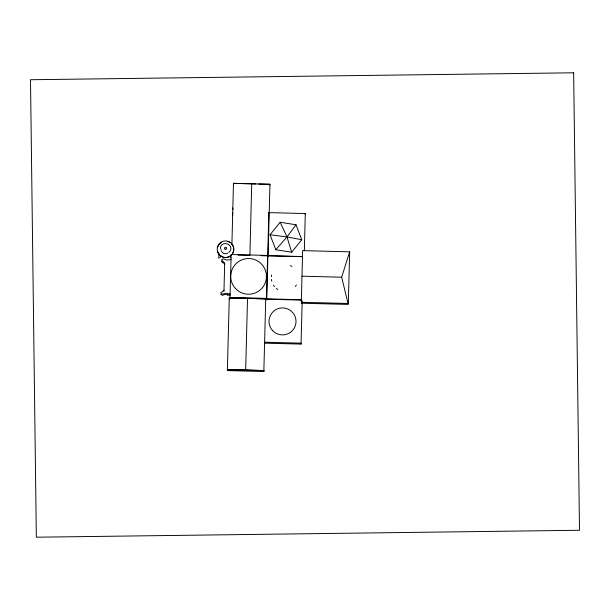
<?xml version="1.0" encoding="UTF-8"?>
<svg xmlns="http://www.w3.org/2000/svg" width="610" height="610" viewBox="0 0 610 610"><rect width="100%" height="100%" fill="white"/><g stroke="black" fill="none" stroke-linecap="round" stroke-linejoin="round"><path stroke-width="0.91" d="M230.664 273.989L230.649 274.645M232.776 209.649L232.814 207.972L232.784 208.353M218.799 253.165L218.876 258.419M227.37 370.583L229.268 298L247.515 298.29L265.739 298.93L263.84 371.513L227.37 370.583L227.438 369.637L245.685 369.935L263.909 370.575L263.84 371.513M229.962 298.854L231.167 254.507L267.637 255.437L266.433 299.792M232.707 212.333L232.601 215.437M231.899 244.625L233.47 183.351L269.94 184.281L268.11 255.925L267.637 255.437M245.685 369.935L247.515 298.29M249.887 255.308L251.716 183.663M304.344 250.672L305.297 213.561L268.827 212.623L267.721 255.659L302.484 256.551M266.745 299.8L267.912 255.819L302.484 256.703M301.043 344.101L301.111 343.156L264.641 342.218L264.572 343.163L301.043 344.101L302.194 300.844M230.61 276.101L230.58 276.986M224.587 264.435L224.663 263.36M223.9 291.359L223.984 290.185M233.401 184.296L233.47 183.351L255.91 183.923M227.804 293.86L230.191 293.921L230.107 295.095L227.721 295.034L227.804 293.86L226.34 293.265A3.713 3.713 0 0 0 225.288 293.28C223.893 293.89 221.354 294.92 220.759 292.815L223.992 290.36L224.686 263.07L221.491 260.012L223.199 258.792L226.973 260.028L231.068 259.608M229.2 298.938L229.268 298L251.716 298.572M269.872 185.226L269.94 184.281L258.716 183.999M268.758 213.569L268.827 212.623M305.221 214.506L305.297 213.561M349.576 252.776L349.644 251.831L302.636 250.626L301.317 302.27L348.325 303.475L349.644 251.831L341.669 277.214L348.257 304.421L301.248 303.216M220.393 248.415C220.606 239.829 234.522 243.939 230.031 251.267M296.01 224.762L286.99 236.916L275.804 249.719L270.047 234.736L280.15 222.254L296.01 224.762L301.775 239.745L291.671 252.227L275.804 249.719M220.972 256.566L221.422 256.177M220.355 257.062L219.89 257.611M238.022 255.102L248.971 255.293M301.996 276.193L341.669 277.214M230.069 297.444L266.539 298.374M266.814 298.854L301.386 299.739M255.453 298.671L265.739 298.93M265.739 299.182L301.37 300.097M227.438 369.637L263.909 370.575M261.072 255.689L268.11 255.925M270.047 234.736L286.99 236.916L301.775 239.745M222.81 262.597L221.407 261.187M223.085 262.681L224.518 263.871M227.721 295.034L226.257 294.439A3.713 3.713 0 0 0 225.204 294.455L222.383 295.278L220.728 294.356M230.412 257.321L230.832 257.893M280.15 222.254L286.99 236.916L291.671 252.227M296.376 285.007A13.504 13.496 4.2 0 1 295.354 286.448M277.817 289.475A13.504 13.496 4.2 0 1 276.368 288.454M274.485 286.601A13.504 13.496 4.2 0 1 273.448 285.167M271.732 281.118A13.504 13.496 4.2 0 1 271.435 279.38M271.412 276.742A13.504 13.496 4.2 0 1 271.694 274.988M290.345 265.632A13.504 13.496 4.2 0 1 291.908 266.456M233.432 247.485A8.128 8.121 0 0 1 232.806 253.013M232.463 253.63A8.128 8.121 0 0 1 220.149 255.476M219.638 254.98A8.128 8.121 0 0 1 217.633 251.289M217.739 247.088A8.128 8.121 0 0 1 221.651 242.254M227.835 241.598A8.128 8.121 0 0 1 229.772 242.46M231.419 243.794A8.128 8.121 0 0 1 233.233 246.806M229.413 251.617A4.537 4.537 0 0 1 228.666 252.54M227.713 253.234A4.537 4.537 0 0 1 221.552 251.419M221.125 250.313A4.537 4.537 0 0 1 221.003 249.132M573.652 72.796L30.5 79.735L36.341 537.204L579.5 530.265L573.652 72.796M235.628 288.683A17.858 17.85 4.2 0 0 265.708 281.446A17.858 17.85 4.2 0 0 244.396 259.029A17.858 17.85 4.2 0 0 235.628 288.683M272.723 330.712A13.504 13.496 4.2 0 0 295.454 325.244A13.504 13.496 4.2 0 0 279.349 308.294A13.504 13.496 4.2 0 0 272.723 330.712M221.178 256.368A8.349 8.349 0 0 0 233.889 249.459A8.349 8.349 0 0 0 221.552 241.918A8.349 8.349 0 0 0 221.178 256.368M225.067 249.147A1.045 1.045 0 0 0 226.661 248.285A1.045 1.045 0 0 0 225.113 247.34A1.045 1.045 0 0 0 225.067 249.147"/></g></svg>
